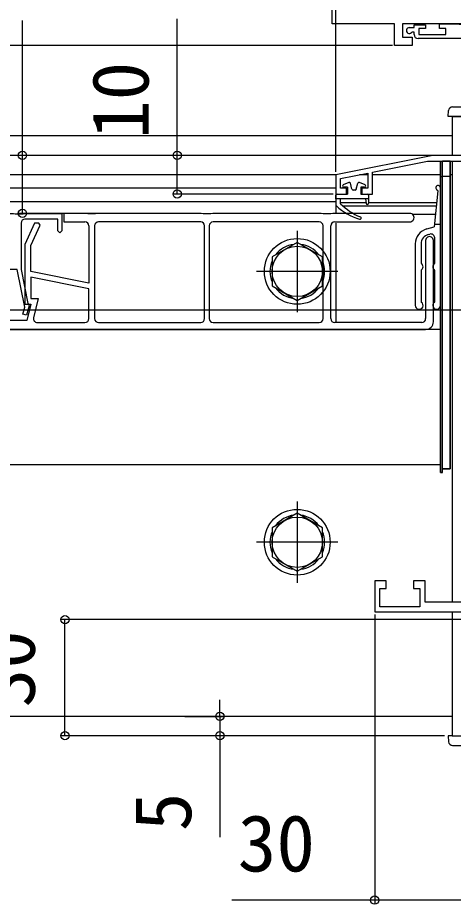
# Model space of a CAD drawing. Units: millimetres, scale not verified. Extents: x -875 to 875, y -1304 to 1297.
# Drawn here: x 430.3 to 542.8, y 192.2 to 421.4 of the extents above; entities that cross this region are included whole.
import ezdxf
from ezdxf.enums import TextEntityAlignment as Align

# ---------------------------------------------------------------- set-up
doc = ezdxf.new("R2010")
doc.units = ezdxf.units.MM
doc.header["$LTSCALE"] = 8
for name, color, linetype in [('0-2_YKK_11', 7, 'Continuous'), ('0-4_YKK_12', 2, 'Continuous'), ('0-5_YKK_13', 4, 'Continuous'), ('0-7_YKK_D', 6, 'Continuous')]:
    doc.layers.add(name, color=color, linetype=linetype)
doc.styles.add('ＭＳ ゴシック', font='')
doc.styles.get('ＭＳ ゴシック').set_extended_font_data('MS Gothic')

msp = doc.modelspace()

# ---------------------------------------------------------------- linework, layer by layer
at = {"layer": '0-2_YKK_11'}
for p, q in [((580.529, 416), (533.7, 416)), ((450.166, 367.6), (450.166, 343.6)), ((477.566, 368.6), (451.166, 368.6)), ((478.566, 343.6), (478.566, 367.6)), ((479.766, 367.6), (479.766, 343.6)), ((508.166, 368.6), (480.766, 368.6)), ((509.166, 343.6), (509.166, 367.6)), ((511.166, 343.6), (511.166, 367.6)), ((512.166, 368.6), (531.566, 368.6)), ((535.666, 363.8), (535.666, 343.6)), ((537.666, 342.8), (537.666, 363.8)), ((448.666, 343.6), (448.666, 351.27)), ((435.355, 342.6), (447.666, 342.6)), ((451.166, 342.6), (477.566, 342.6)), ((480.766, 342.6), (508.166, 342.6)), ((534.666, 342.6), (512.166, 342.6)), ((339.166, 340.8), (535.666, 340.8))]:
    msp.add_line(p, q, dxfattribs=at)
for points in [[(589, 419.8), (529.7, 419.8), (529.7, 416.3), (532.2, 416.3), (532.2, 414.2), (527.6, 414.2), (527.6, 419.8), (511.5, 419.8), (511.5, 467.75)], [(531.45, 418.8), (532.7, 418.8), (532.7, 419.5), (535.6, 419.5), (535.6, 418.6), (533.9, 418.6), (533.9, 417), (540.9, 417), (540.9, 418.6), (539.2, 418.6), (539.2, 419.8), (543.2, 419.8), (546.629, 419.5), (587.7, 419.5)], [(532.7, 417), (532.7, 417.6), (532.185, 417.6), (531.975, 417.514)], [(552.5, 385.8), (537.5, 385.8), (512.5, 380.8), (512.5, 375.8), (515.2, 375.8), (515.2, 377.3), (513.7, 377.3), (513.7, 379.816), (520.7, 381.216), (520.7, 377.3), (519.2, 377.3), (519.2, 375.8), (521.9, 375.8), (521.9, 381.456), (536.119, 384.3), (548.3, 384.3)], [(416.166, 369.3), (407.666, 369.3), (407.666, 366.3), (407.166, 365.8), (406.666, 366.3), (406.666, 370.8), (416.166, 370.8), (416.666, 370.65), (418.666, 370.65), (419.166, 370.8), (429.166, 370.8), (429.666, 370.65), (431.666, 370.65), (432.166, 370.8), (441.666, 370.8), (441.666, 366.3), (441.166, 365.8), (440.666, 366.3), (440.666, 369.3), (432.166, 369.3)], [(531.566, 370.8), (511.666, 370.8), (511.166, 370.65), (509.166, 370.65), (508.666, 370.8), (480.666, 370.8), (480.166, 370.65), (478.166, 370.65), (477.666, 370.8), (450.916, 370.8), (450.416, 370.65), (448.416, 370.65), (447.916, 370.8), (442.166, 370.8), (442.166, 368.6), (447.666, 368.6)], [(431.166, 368.3), (431.166, 356.3), (432.93, 347.483), (433.092, 347.272), (433.253, 346.911), (432.547, 344.462), (431.586, 344.738), (432.101, 346.526), (430.146, 356.3), (418.186, 356.3), (416.231, 346.526), (416.747, 344.738), (415.786, 344.462), (415.08, 346.911), (415.24, 347.272), (415.403, 347.483), (417.166, 356.3), (417.166, 368.3)], [(448.666, 367.6), (448.666, 352.8), (433.666, 355.8), (433.666, 362.465), (436.066, 367.755), (435.715, 368.3), (434.666, 368.3), (432.166, 362.789), (432.166, 347.3), (433.666, 347.3), (432.666, 343.1), (424.686, 343.1)], [(448.666, 351.27), (433.666, 354.27), (433.666, 348.8), (435.565, 348.8), (434.382, 343.832)], [(548.5, 270.3), (535.5, 270.3), (535.5, 275.8), (532.5, 275.8), (532.5, 273.8), (534.2, 273.8), (534.2, 269.1), (523.8, 269.1), (523.8, 273.8), (525.5, 273.8), (525.5, 275.8), (522.5, 275.8), (522.5, 267.8), (551.3, 267.8), (551.3, 265.8), (552.5, 265.8)]]:
    msp.add_lwpolyline(points, dxfattribs=at)
for centre, radius, start, end in [((531.45, 418.05), 0.75, 90.00002, 314.41533), ((533.7, 417), 1, 180.00001, 269.99999), ((432.166, 368.3), 1, 90.00001, 179.99999), ((531.566, 369.7), 1.1, 269.99999, 90.00001), ((447.666, 367.6), 1, 0.00001, 89.99999), ((451.166, 367.6), 1, 90.00001, 179.99999), ((477.566, 367.6), 1, 0.00001, 89.99999), ((480.766, 367.6), 1, 90.00001, 179.99999), ((508.166, 367.6), 1, 0.00001, 89.99999), ((512.166, 367.6), 1, 90.00001, 179.99999), ((536.666, 363.8), 1, 359.99999, 180.00001), ((435.355, 343.6), 1, 166.6075, 270.00003), ((447.666, 343.6), 1, 270.00001, 359.99999), ((451.166, 343.6), 1, 180.00001, 269.99999), ((477.566, 343.6), 1, 270.00001, 359.99999), ((480.766, 343.6), 1, 180.00001, 269.99999), ((508.166, 343.6), 1, 270.00001, 359.99999), ((512.166, 343.6), 1, 180.00001, 269.99999), ((534.666, 343.6), 1, 270.00001, 359.99999), ((535.666, 342.8), 2, 270.00001, 359.99999)]:
    msp.add_arc(centre, radius, start, end, dxfattribs=at)
at = {"layer": '0-4_YKK_12'}
for p, q in [((542.5, 395.8), (542.5, 385.8)), ((542.5, 390.8), (-869.512, 390.8)), ((542.5, 385.8), (87.633, 385.8)), ((542.5, 384.3), (542.5, 270.3)), ((542.5, 384.3), (542.5, 270.3)), ((512.628, 380.8), (87.939, 380.8)), ((520.7, 380.8), (518.619, 380.8)), ((539.5, 380.8), (521.9, 380.8)), ((539.5, 305.8), (539.5, 380.8)), ((542.5, 380.8), (542, 380.8)), ((512.5, 377.3), (512.5, 370.8)), ((512.5, 373.8), (118, 373.8)), ((512.626, 372.682), (512.5, 372.682)), ((520.279, 373.5), (513.7, 373.5)), ((538.419, 372.682), (514.341, 372.682)), ((538.505, 373.5), (520.9, 373.5)), ((538.189, 370.5), (532.229, 370.5)), ((512.5, 368.286), (512.5, 342.614)), ((539.5, 340.8), (0.5, 340.8)), ((539.5, 305.8), (0.5, 305.8)), ((542.5, 267.8), (542.5, 240.8))]:
    msp.add_line(p, q, dxfattribs=at)
for points in [[(542.5, 267.8), (542.5, 235.8), (552.5, 235.8), (552.5, 395.8), (542.5, 395.8)], [(512.5, 377.3), (133, 377.3), (118, 377.3)], [(542.5, 240.8), (76.024, 240.8), (-2.5, 240.8)]]:
    msp.add_lwpolyline(points, dxfattribs=at)
at = {"layer": '0-5_YKK_13'}
for p, q in [((541.5, 395.8), (541.595, 397.361)), ((542.498, 395.8), (541.5, 395.8)), ((542.498, 395.8), (552.5, 395.8)), ((539.5, 303.8), (539.5, 384.3)), ((539.5, 384.3), (540, 384.3)), ((540, 304.8), (540, 384.3)), ((542, 384.3), (540, 384.3)), ((540, 303.8), (540, 384.3)), ((542, 304.8), (542, 384.3)), ((515.82, 378.772), (514.385, 378.177)), ((516.64, 377.022), (516.225, 378.573)), ((517.759, 377.022), (518.175, 378.573)), ((520.015, 378.177), (518.579, 378.772)), ((539.5, 380.3), (540, 380.3)), ((542, 380.3), (540, 380.3)), ((512.8, 375.8), (515.5, 375.8)), ((515.5, 377.6), (514.5, 377.6)), ((515.5, 377.6), (515.5, 375.8)), ((517.47, 376.8), (516.93, 376.8)), ((519.9, 377.6), (518.9, 377.6)), ((518.9, 377.6), (518.9, 375.8)), ((518.9, 375.8), (520.6, 375.8)), ((538.832, 376.614), (537.852, 367.288)), ((539.5, 346.989), (539.5, 377.389)), ((512.5, 374.6), (512.5, 372.93)), ((513.7, 373.3), (513.7, 374.6)), ((520.1, 374.6), (520.304, 373.352)), ((520.9, 375.5), (520.9, 373.4)), ((535.965, 366.783), (537.852, 367.288)), ((537.925, 367.989), (539.5, 367.989)), ((502.5, 366.3), (502.5, 345.3)), ((536.353, 365.334), (536.741, 365.438)), ((538, 357.963), (538, 364.472)), ((533, 362.919), (533, 346.989)), ((534.5, 362.919), (534.5, 357.963)), ((513, 355.8), (492, 355.8)), ((534.5, 356.014), (534.5, 347.963)), ((538, 347.963), (538, 356.014)), ((540, 304.8), (542, 304.8)), ((540, 303.8), (539.5, 303.8)), ((502.5, 296.3), (502.5, 275.3)), ((513, 285.8), (492, 285.8)), ((541.5, 235.8), (541.595, 234.239)), ((542.498, 235.8), (541.5, 235.8)), ((542.498, 235.8), (552.5, 235.8))]:
    msp.add_line(p, q, dxfattribs=at)
for points in [[(542.594, 398.3), (552.5, 398.3), (552.5, 397.361)], [(539.5, 384.3), (539.5, 303.8), (540, 303.8)], [(542, 384.3), (542, 304.8), (540, 304.8)], [(520.9, 374.6), (512.5, 374.6), (512.5, 375.5)], [(542.594, 233.3), (552.5, 233.3), (552.5, 234.239)]]:
    msp.add_lwpolyline(points, dxfattribs=at)
for points in [[(502.5, 363.306), (496, 359.553), (496, 352.047), (502.5, 348.294), (509, 352.047), (509, 359.553)], [(502.5, 293.306), (496, 289.553), (496, 282.047), (502.5, 278.294), (509, 282.047), (509, 289.553)]]:
    msp.add_lwpolyline(points, close=True, dxfattribs=at)
for centre, radius in [((502.5, 355.8), 8.5), ((502.5, 355.8), 6.5), ((502.5, 285.8), 8.5), ((502.5, 285.8), 6.5)]:
    msp.add_circle(centre, radius, dxfattribs=at)
for centre, radius, start, end in [((542.594, 397.3), 1, 90, 176.5), ((514.5, 377.9), 0.3, 112.52333, 270), ((515.935, 378.495), 0.3, 15, 112.52333), ((518.465, 378.495), 0.3, 67.47667, 165), ((519.9, 377.9), 0.3, 270, 67.47667), ((512.8, 375.5), 0.3, 90, 180), ((516.93, 377.1), 0.3, 195, 270), ((517.47, 377.1), 0.3, 270, 345), ((520.6, 375.5), 0.3, 0, 90), ((538.9, 377.389), 0.6, 0, 250.49548), ((538.633, 376.635), 0.2, 354.00021, 70.49548), ((512.8, 372.93), 0.3, 180, 227.23327), ((522.781, 383.722), 15, 227.23327, 253.87973), ((524.422, 383.79), 15, 224.37148, 248.03702), ((520.6, 373.4), 0.3, 189.2775, 0), ((518.7, 369.6), 0.3, 253.87973, 68.03702), ((537, 362.919), 4, 104.99939, 180), ((537, 362.919), 2.5, 104.9981, 180), ((537, 364.472), 1, 0, 105), ((502.5, 355.8), 7.05, 97.21814, 142.78186), ((502.5, 355.8), 7.05, 37.21814, 82.78186), ((502.5, 355.8), 7.05, 157.21814, 202.78186), ((502.5, 355.8), 7.05, 337.21814, 22.78186), ((534.7, 357.963), 0.2, 180, 234.31467), ((534, 356.989), 1, 305.68533, 54.31467), ((538.5, 356.989), 1, 125.68533, 234.31467), ((537.8, 357.963), 0.2, 305.68533, 0), ((534.7, 356.014), 0.2, 125.68533, 180), ((537.8, 356.014), 0.2, 0, 54.31467), ((502.5, 355.8), 7.05, 217.21814, 262.78186), ((502.5, 355.8), 7.05, 277.21814, 322.78186), ((534, 346.989), 1, 180, 54.31467), ((534.7, 347.963), 0.2, 180, 234.31467), ((538.5, 346.989), 1, 125.68533, 0), ((537.8, 347.963), 0.2, 305.68533, 0), ((502.5, 285.8), 7.05, 97.21814, 142.78186), ((502.5, 285.8), 7.05, 37.21814, 82.78186), ((502.5, 285.8), 7.05, 157.21814, 202.78186), ((502.5, 285.8), 7.05, 337.21814, 22.78186), ((502.5, 285.8), 7.05, 217.21814, 262.78186), ((502.5, 285.8), 7.05, 277.21814, 322.78186), ((542.594, 234.3), 1, 183.5, 270)]:
    msp.add_arc(centre, radius, start, end, dxfattribs=at)
at = {"layer": '0-7_YKK_D'}
for p, q in [((512.5, 381.554), (512.5, 506.8)), ((527.1, 414.2), (350.5, 414.2)), ((536.53, 385.8), (390.5, 385.8)), ((536.53, 385.8), (430.5, 385.8)), ((536.53, 385.8), (470.5, 385.8)), ((511.8, 375.8), (470.5, 375.8)), ((471.5, 370.8), (430.5, 370.8)), ((550.6, 345.8), (390.5, 345.8)), ((522.5, 267.1), (522.5, 192.3)), ((550.6, 265.8), (441.5, 265.8)), ((442.5, 235.8), (442.5, 265.8)), ((482.5, 240.8), (482.5, 245.1)), ((473.5, 240.8), (483.5, 240.8)), ((482.5, 240.8), (482.5, 235.8)), ((540.5, 235.8), (441.5, 235.8)), ((540.5, 235.8), (481.5, 235.8)), ((482.5, 235.8), (482.5, 209.609))]:
    msp.add_line(p, q, dxfattribs=at)
for points in [[(431.5, 370.8), (431.5, 385.8), (431.5, 420.645)], [(471.5, 375.8), (471.5, 385.8), (471.5, 421.1)], [(552.5, 193.3), (522.5, 193.3), (485.609, 193.3)]]:
    msp.add_lwpolyline(points, dxfattribs=at)
for centre in [(431.5, 385.8), (471.5, 385.8), (471.5, 375.8), (431.5, 370.8), (442.5, 265.8), (482.5, 240.8), (442.5, 235.8), (482.5, 235.8), (522.5, 193.3)]:
    msp.add_circle(centre, 1.075, dxfattribs=at)

# ---------------------------------------------------------------- texts
at = {"layer": '0-7_YKK_D', "style": 'ＭＳ ゴシック'}
for s, p in [('10', (468.5, 390.032)), ('30', (439.118, 243.114)), ('5', (479.5, 211.132))]:
    msp.add_text(s, height=14.66, rotation=90, dxfattribs=at).set_placement(p, align=Align.BOTTOM_LEFT)
msp.add_text('30', height=14.66, dxfattribs=at).set_placement((487.132, 196.3), align=Align.BOTTOM_LEFT)

doc.saveas('drawing.dxf')
